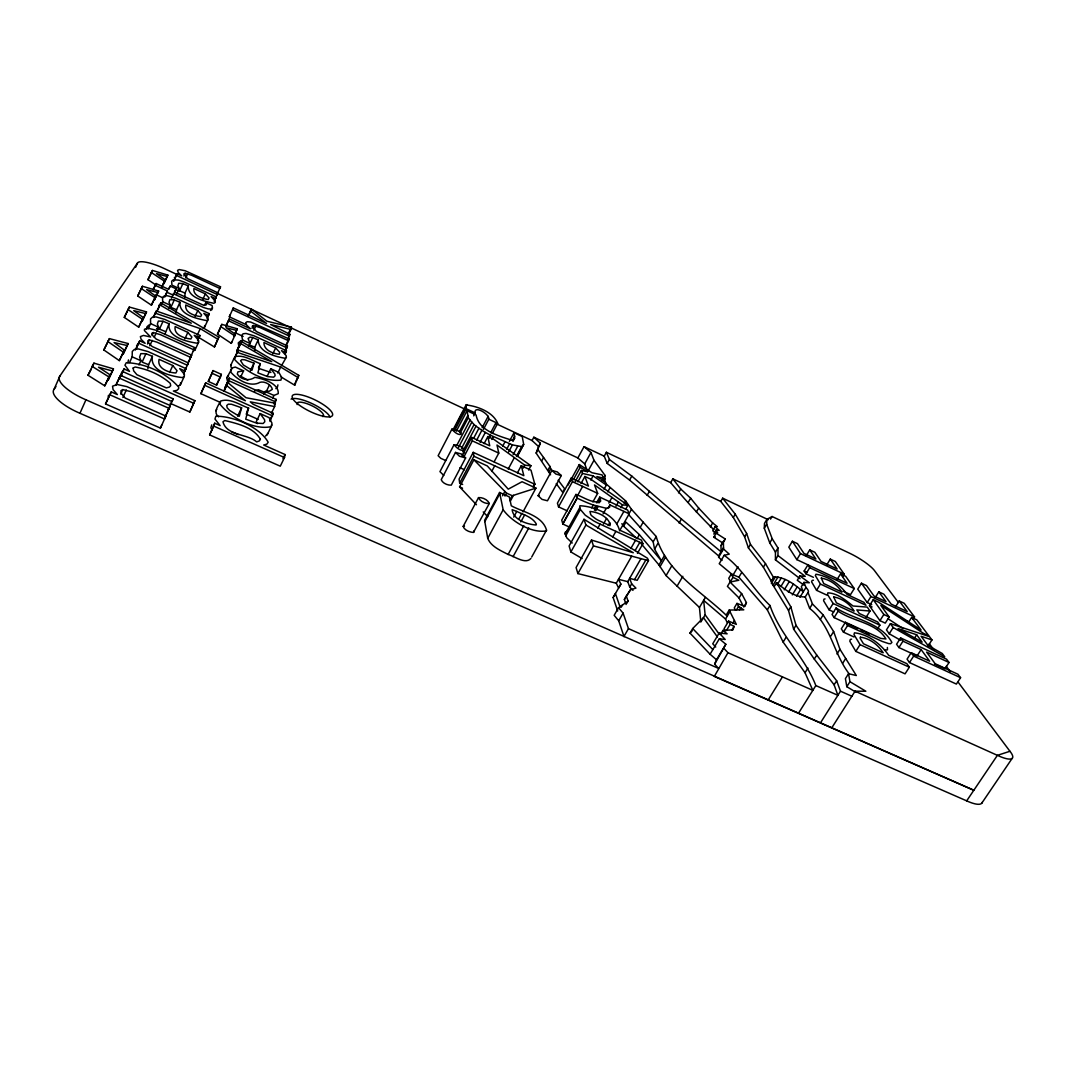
<?xml version="1.0" encoding="UTF-8"?>
<svg xmlns="http://www.w3.org/2000/svg" width="1066" height="1066" viewBox="0 0 1066 1066"><rect width="100%" height="100%" fill="white"/><g stroke="black" fill="none" stroke-linecap="round" stroke-linejoin="round"><path stroke-width="1.5" d="M211.934 308.207L211.934 309.673L210.442 310.473M800.033 578.678L775.422 559.837L775.462 552.148L777.967 547.964L772.224 538.77L766.694 524.232L766.867 519.435L772.077 516.49L849.575 553.214A22.573 4.61 31 0 1 874.546 570.683L898.438 602.557M270.791 368.756L274.868 374.073L275.108 375.778L273.656 377.177L267.793 376.631L257.892 372.847L260.304 363.679C252.349 360.788 243.754 354.378 235.026 356.684L234.333 359.162C245.22 371.474 264.408 382.134 280.944 380.109L281.611 377.257L278.892 372.474L270.791 368.756L267.153 376.351M203.02 328.035L204.605 327.129L208.057 319.68L208.07 318.108L203.806 313.337L208.39 315.469L209.176 313.604L175.943 298.293L167.575 295.775L164.284 295.948L162.525 297.494L162.685 301.758L161.312 304.796M234.347 357.683L230.696 365.425L231.535 368.663M204.605 327.129L204.632 325.543M587.153 470.466L584.714 463.883L577.839 457.954L584.048 446.654L590.964 452.53L593.989 460.285L605.008 475.369L604.822 480.806L605.994 483.791L625.609 500.86L631.498 509.348L656.216 536.518C665.957 572.109 702.174 591.683 727.212 616.175L726.452 614.629L729.184 610.045L743.762 609.845L738.551 606.447L736.966 603.396L734.287 607.873L735.327 609.925M193.292 351.034L194.998 350.008L198.622 342.186L198.662 340.454L194.225 335.31L199.076 337.536L199.942 335.47L164.83 319.44L155.969 316.882L152.438 317.162L150.533 318.907L150.586 323.598L148.187 328.901M517.423 456.181L523.699 444.495L522.233 436.54L514.012 432.703L509.388 441.364M260.144 413.595L264.568 419.724L264.781 421.763L263.142 423.495L256.639 423.162L245.7 419.165L248.618 408.078C239.89 405 230.149 397.831 220.649 401.043L219.823 404.027C230.136 417.366 254.388 430.557 271.19 426.627L271.977 423.175L269.058 417.619L260.144 413.595L256.133 422.016L257.692 423.642M194.998 350.008L195.065 348.249M219.876 402.268C217.584 406.746 213.147 412.742 218.57 416.819M775.462 552.148L769.745 542.9L764.295 528.256L764.495 523.419L766.867 519.435M178.515 385.999L180.421 384.759L184.298 376.365L184.391 374.366L179.688 368.636L184.924 371.008L185.937 368.609L147.974 351.553L138.327 348.928L134.449 349.382L132.277 351.434L132.171 356.817L129.599 362.52M180.421 384.759L180.527 382.734M561.302 475.543L557.305 471.932L551.895 470.439L538.103 495.703L542.034 499.381L547.458 500.78L561.302 475.543L555.892 474.05L551.895 470.439M174.398 277.373L175.037 279.545M209.229 314.257L207.75 316.349M136.555 346.024L137.794 343.932M188.282 285.915C187.456 297.84 204.805 301.305 213.76 303.29L215.252 302.517L215.239 301.065L211.121 296.575L215.519 298.627L216.238 296.908L184.418 282.144L178.662 280.118L173.318 279.772L171.679 281.171L171.906 285.128L179.155 288.5L177.915 285.808L178.715 283.276L182.886 283.609L188.282 285.915L185.018 293.07L184.964 297.521M514.012 432.703L514.572 438.486L512.36 440.418C499.008 435.847 478.9 431.104 476.089 414.954L467.041 410.73L456.355 431.197M168.894 308.287L170.32 305.156L169.014 302.384L169.907 299.626L174.291 299.906L179.941 302.291C178.675 314.91 197.063 318.707 206.484 320.56L208.057 319.68M176.117 312.924L176.556 309.74L179.941 302.291M546.525 530.122L546.418 530.868C531.961 533.586 511.693 521.727 503.165 509.748L499.594 492.465L509.308 496.889L511.28 505.79C522.94 512.173 542.327 515.358 546.525 530.122L531.694 557.025M156.795 331.233L158.661 327.129L157.342 324.117L158.368 321.066L163.031 321.266L169.014 323.744C167.122 337.269 186.883 341.573 196.93 343.185L198.622 342.186M165.083 333.911L169.014 323.744M158.781 307.248L159.127 305.023M108.212 396.819L108.466 395.273M530.908 558.437C525.498 564.74 514.452 556.252 508.122 554.453C500.647 550.522 491.106 546.658 487.708 538.357L484.604 520.341L499.594 492.465M138.926 364.985L140.939 360.588L139.579 357.163L140.819 353.632L145.935 353.699L152.411 356.31C149.507 371.248 171.386 376.391 182.406 377.577L184.298 376.365M284.502 457.554L285.035 454.529L263.688 445.015L266.82 444.162L268.179 442.243C259.398 426.746 233.241 415.993 215.838 416.233L214.972 419.071L220.156 425.64L214.719 423.215L209.629 434.888L280.265 466.188L284.502 457.554L213.786 426.107L214.719 423.215M281.144 377.004L294.736 385.226L298.786 375.365L241.076 341.253L236.852 350.887L241.076 341.253M146.535 329.274L146.961 326.809L148.894 325.023M147.894 368.743L148.6 364.705L152.411 356.31M294.736 385.226L295.162 382.827M127.893 362.76L128.466 359.922M489.307 503.472C487.948 499.807 482.392 497.169 478.527 497.622L463.177 526.377C464.243 530.175 469.653 532.214 473.424 532.44L489.307 503.472C485.456 503.952 479.847 501.286 478.527 497.622M269.991 421.416L273.202 413.315L253.108 404.241L250.27 401.829L274.628 406.559L275.334 403.228L246.006 397.725L227.791 382.574L223.953 390.702M274.322 404.574L276.134 399.417L229.217 378.11L224.633 388.597L229.217 378.11M239.73 345.97L242.542 340.014L241.729 335.484L243.075 333.778L246.033 333.445L253.988 335.79L286.434 350.727L286.008 352.739L281.531 350.661L286.128 355.564L286.354 357.23L281.531 365.571M284.955 352.233L287.447 345.944L256.4 331.539L252.229 326.276L253.335 325.503L259.864 327.502L288.54 340.76L285.821 346.423M288.54 340.76L288.953 338.841L250.55 322.012L247.192 321.705L245.713 322.678L246.646 325.103L250.43 328.768L229.243 318.934L225.845 326.196M288.166 338.988L289.912 334.311L270.604 324.504L290.925 329.501L291.431 327.129L266.966 321.252L251.416 309.073L248.151 316.029M473.89 532.174L473.717 531.081M230.629 369.729L230.936 372.287C237.185 379.456 248.591 386.785 258.132 383.2C262.796 379.869 271.27 384.133 272.323 389.356L269.365 391.182L265.168 391.462L273.935 395.446L278.239 393.66C279.039 383.374 263.249 378.79 254.841 377.337C249.204 381.322 241.209 379.989 237.305 374.046L237.905 371.847L243.594 370.835L235.32 367.064L232.321 367.89L226.885 377.67L227.178 380.242L228.817 382.268M241.609 407.798L239.264 416.273L229.696 410.477L227.191 407.798L226.738 405.533L228.271 404.174L231.469 404.254L241.609 407.798L237.638 416.14M253.988 363.173L252.042 370.182L243.341 364.958L240.583 360.694L241.929 359.602L244.794 359.802L253.988 363.173L250.35 370.835M465.629 457.914L461.658 454.089L455.515 452.424L441.231 479.673C442.35 483.111 447.707 485.51 451.291 485.123L465.629 457.914L459.486 456.248L455.515 452.424M454.036 444.722C463.11 455.955 469.906 447.014 454.036 444.722L439.952 471.638L443.789 475.449M224.233 391.075L227.791 382.574M234.48 358.789L238.224 350.114L271.737 361.64L240.383 343.385M248.751 315.443L251.416 309.073M451.917 429.145C460.779 439.885 467.294 431.53 451.917 429.145L438.126 455.715L440.764 458.3L445.708 460.552M725.107 630.832L724.081 628.687L728.611 621.118L730.183 624.29L734.088 626.382L732.915 629.873L722.948 630.406L720.549 634.403M236.652 330.407L226.125 327.755L235.333 334.258L234.773 335.897L220.929 326.716L221.821 324.37L237.212 328.768L233.88 336.296M220.422 377.071L221.355 374.353L213.067 370.582L208.283 381.401L216.611 385.172L220.422 377.071L212.081 373.287L213.067 370.582M216.611 385.172L217.557 382.414M221.821 324.37L217.477 334.151L231.282 343.345L231.855 341.68M536.171 453.103L540.355 443.269L533.839 437.22L532.054 440.525L538.57 446.587L536.171 453.103L550.562 474.796M220.475 402.482L200.901 393.687L205.711 382.841L245.42 400.763L226.805 385.639M225.832 326.636L229.243 318.934M250.723 311.245L266.567 323.438L233.294 307.914L232.641 309.686L289.512 336.19M200.901 393.687L205.711 382.841M245.766 324.45L229.323 316.802L229.989 315.003M170.134 403.268L189.828 412.036L194.891 400.669L173.385 391.035L176.889 390.409L178.622 388.744L178.715 387.185C166.296 372.807 145.216 363.24 126.281 362.707L124.935 365.225L129.519 371.394L124.042 368.943L119.312 378.856M198.103 337.069L214.439 346.97L218.823 337.149L160.886 302.851L156.915 311.179M189.828 412.036L194.891 400.669M214.439 346.97L218.823 337.149M743.082 605.768L739.018 597.973L727.425 586.38L730.01 582.049L741.643 593.602L746.427 602.636L744.907 606.421L736.966 603.396M714.646 664.118L725.826 644.264L719.35 638.774L710.076 654.231L716.499 659.761L714.646 664.118L718.497 668.382L628.474 628.647L623.104 613.137L618.533 607.713L628.101 601.077L626.315 596.121L630.526 589.698L635.949 588.139L631.672 583.848L629.633 578.385L637.188 580.317L648.501 560.663L647.502 558.251L583.995 519.275L569.111 545.965L570.883 551.948L582.129 558.557M170.32 405.56L165.003 417.299L170.32 405.56L126.854 386.625L117.193 384.493L112.543 386.198L113.076 389.61L117.367 394.593L111.264 391.888L105.534 403.934L160.42 428.106L161.686 425.121M169.108 407.612L167.922 410.397L173.158 398.844L120.485 375.325L115.674 385.412M191.134 355.551L190.188 357.79L194.798 347.636L155.796 330.167L147.868 328.195L144.483 329.287L144.43 330.567L150.612 336.989L143.484 335.43L140.379 336.603L141.098 339.281L145.149 343.305L139.713 340.84L135.329 350.034M217.317 293.71L216.625 295.362L220.515 286.794L185.084 270.724L179.248 269.578L177.569 270.351L178.222 272.483L181.673 275.867L177.103 273.735L173.638 281.038M169.121 408.371L131.664 391.862L122.763 389.583L120.884 390.796L121.564 393.754L125.188 398.058L165.87 416.073L164.63 419.018L109.678 394.713M173.158 398.844L171.999 401.589L119.019 377.964M194.798 347.636L193.879 349.835L160.62 334.737L153.264 332.552L151.838 333.325L152.585 335.444L156.142 339.041L191.627 355.138L186.923 365.505L190.667 357.403L156.809 342.106L149.32 339.894L147.854 340.707L148.694 342.986L152.105 346.463L188.349 362.906L187.35 365.252L138.447 343.105M190.667 357.403L191.627 355.138M220.515 286.794L219.823 288.433L191.68 275.321L185.138 273.229L183.885 273.815L187.509 278.599L217.957 292.844L217.251 294.522L176.21 275.348M982.212 802.352A28.609 7.862 34 0 1 966.675 800.859L79.95 413.275A33.819 11.033 22.8 0 1 54.073 389.317L59.909 375.992L137.514 262.996A25.771 6.249 24.6 0 1 164.617 268.712L176.663 274.348M135.542 267.419L137.514 262.996M112.25 370.915L98.512 367.224L110.011 374.779L104.774 385.852L87.985 375.259L93.941 363.146L113.449 368.849L108.266 379.816L113.449 368.849M91.29 369.103L87.985 375.259M92.622 366.131L93.941 363.146M204.432 305.516L205.765 302.611L212.134 305.569L212.494 308.127L211.108 309.06L208.19 308.9L203.619 307.528L173.505 293.803L172.865 295.002L166.816 292.204L164.804 296.654M127.001 345.504L114.089 342.572L124.336 350.101L119.352 360.628L103.855 349.968L109.412 338.628L128.133 343.545L123.216 353.952L128.133 343.545M109.412 338.628L103.855 349.968M79.95 413.275L85.946 399.803A33.899 10.793 23 0 1 59.909 375.992M145.549 313.564L133.716 310.632L143.257 317.508L138.7 327.169L124.282 317.401L129.332 307.048L146.522 311.885L142.005 321.439L146.522 311.885M129.332 307.048L124.282 317.401M157.755 292.537L146.628 289.619L155.703 296.082L151.412 305.169L137.714 296.002L142.444 286.274L158.634 291.031L154.383 300.026L158.634 291.031M142.444 286.274L137.714 296.002M155.836 284.928L147.947 279.678L152.438 270.444L167.868 275.108L163.831 283.703L167.868 275.108M152.438 270.444L147.947 279.678M104.774 385.852L110.011 374.779M119.352 360.628L124.336 350.101M153.051 289.699L156.089 283.516L168.455 289.259L170.227 286.088L176.17 288.846L174.184 293.23M153.437 289.432L156.089 283.516M138.7 327.169L143.257 317.508M111.264 391.888L105.534 403.934M151.412 305.169L155.703 296.082M117.153 382.734L120.485 375.325M120.751 376.258L124.042 368.943M161.752 286.954L165.19 279.745L156.462 273.616L167.069 276.494M161.912 287.007L165.19 279.745M135.982 349.128L139.713 340.84M153.397 317.028L156.329 311.019L191.307 323.198L159.793 304.809M153.411 317.481L156.329 311.019M157.448 310.459L160.886 302.851M120.724 394.114L122.763 389.583M164.804 296.934L167.482 291.018L155.05 285.248M168.908 289.006L170.227 286.088M173.905 280.824L177.103 273.735M122.896 397.511L126.294 389.996M147.468 343.998L149.32 339.894M152.038 335.23L153.264 332.552M145.935 353.699L142.124 362.094L148.6 364.705M149.76 345.837L152.225 340.387M171.493 298.24L173.505 293.803M154.29 337.069L156.116 333.045M156.569 328.541L159.474 329.101L163.031 321.266M183.872 276.027L185.138 273.229M176.516 294.309L179.155 288.5M174.291 299.906L170.906 307.368L176.556 309.74M177.023 290.205L179.621 290.791L182.886 283.609M185.79 277.946L187.696 273.749M195.051 316.482L197.783 310.552L185.764 304.983C184.471 312.764 194.758 315.896 200.741 316.602L201.621 314.87L197.783 310.552M202.74 299.586L205.352 293.883L193.865 288.513C192.853 295.882 202.58 298.707 208.256 299.533L209.069 297.947L205.352 293.883M184.884 338.881L187.856 332.392L175.17 326.569C173.465 334.897 184.471 338.455 190.881 338.975L191.867 337.043L187.856 332.392M169.601 372.474L172.799 365.531L159.074 359.322C156.715 368.49 168.814 372.767 175.917 372.967L177.036 370.728L172.799 365.531M197.33 334.977L200.261 328.621L155.156 313.137M214.652 300.159L217.957 292.844M214.199 301.465L216.238 296.908M207.031 318.428L209.176 313.604M197.57 340.614L199.942 335.47M184.191 372.101L188.349 362.906M183.645 373.78L185.937 368.609M160.42 428.106L165.87 416.073M217.477 334.151L220.929 326.716M229.323 316.802L233.294 307.914M208.283 381.401L212.081 373.287M233.76 336.096L237.212 328.768M231.282 343.345L235.333 334.258M218.197 381.068L221.355 374.353M234.64 357.736L238.224 350.114M251.976 328.368L253.335 325.503M253.815 330.233L255.84 325.956M248.525 346.397L252.749 337.576L258.225 339.881C258.478 352.353 275.135 356.644 285.062 358.229L286.354 357.23M209.629 434.888L213.786 426.107M240.49 377.364L243.594 370.835M254.841 350.594L254.761 347.196L258.225 339.881M258.492 367.477L260.304 363.679M272.856 353.765L275.641 347.942L263.915 342.506C263.675 350.168 272.963 353.712 279.252 354.245L279.785 352.38L275.641 347.942M246.632 412.222L248.618 408.078M288.14 334.004L291.431 327.129M288.939 333.658L290.925 329.501M288.566 337.109L289.912 334.311M286.248 344.491L288.953 338.841M263.902 394.1L265.207 391.329M285.382 350.248L287.447 345.944M266.313 391.449L269.445 384.933M285.048 353.619L286.434 350.727M277.8 373.047L280.678 367.05L298.373 377.724M272.656 398.084L273.935 395.446M265.541 436.074L267.952 433.276M738.005 566.699L732.982 575.134L719.23 563.701L724.187 555.306C742.749 568.724 753.316 589.725 769.985 605.488C779.979 635.363 804.657 656.549 815.836 685.571L837.889 695.312L834.118 684.825L814.277 659.094L793.637 629.153L788.52 610.498L771.851 583.315L771.264 581.65L773.943 576.999C785.082 576.773 795.129 584.861 803.284 591.83L801.326 586.753L803.977 582.409L809.334 582.782L799.913 575.96L797.288 580.277L804.004 585.154M274.215 403.401L276.134 399.417M271.377 413.262L274.628 406.559M269.911 420.111L273.202 413.315M267.14 434.968L271.99 424.961M295.895 381.335L298.786 375.365M282.93 458.82L285.035 454.529M452.744 430.331L466.082 404.933C477.328 406.186 493.132 411.956 497.675 423.375L492.319 433.489M457.154 423.322L463.19 411.769M464.696 408.891L466.948 404.56M453.716 430.437L465.855 407.185M454.702 430.557L466.122 408.691L466.082 404.933M459.393 431.65L467.867 415.447M460.219 433.062L468.267 417.685L467.041 410.73M456.834 445.308L470.053 420.071L468.267 417.685M473.704 415.86L475.236 412.955C473.344 404.867 489.654 413.728 488.814 419.231L483.471 429.371M458.58 447.347L471.838 422.083M461.485 448.48L474.05 424.561L470.053 420.071M463.43 450.092L476.022 426.147L474.05 424.561M461.831 456.235L471.718 437.446L489.734 445.788L487.842 436.58L493.771 439.325L530.948 465.749L528.629 470.026M463.897 456.861L472.318 440.858L471.718 437.446M473.717 438.113L478.914 428.252L476.022 426.147M482.099 427.786L488.175 416.26M476.675 440.151L481.885 430.278L478.914 428.252M533.306 487.042L534.826 484.257L531.015 470.186L521.287 465.682L523.832 475.663L473.224 452.344L459.113 479.06L459.686 483.125L462.657 484.47M480.126 442.283L485.336 432.41L481.885 430.278M459.686 483.125L473.904 456.235L473.224 452.344M476.462 504.764L459.579 486.842L473.89 459.779L487.295 465.949L508.229 489.161L522.047 481.725L535.945 488.108L522.993 511.907M484.097 443.656L487.842 436.58M490.68 432.729L496.036 422.602M488.481 437.726L489.974 434.915M489.201 438.126L490.693 435.301L512.413 444.895L521.674 446.601L523.699 444.495M491.879 439.472L493.385 436.66M494.158 461.765L498.781 453.103L496.996 445.015L524.805 465.202L530.948 465.749M502.659 446.228L504.898 442.017M491.719 471.452L494.717 465.815M506.577 449.412L509.575 443.802M512.559 440.445L514.878 436.087M513.013 441.404L514.638 438.019M508.669 451.891L512.413 444.895M513.159 454.689L517.65 446.321M508.215 469.067L514.372 457.62M516.464 456.328L521.674 446.601M517.023 456.594L523.313 444.895M176.17 288.846L174.451 292.044L203.126 305.063L206.444 304.783L205.725 302.717M484.83 521.62L499.847 493.691M502.539 495.797L504.884 491.426M504.978 496.05L506.55 493.132L473.89 459.779M517.41 472.891L521.287 465.682M523.246 468.081L524.805 465.202M487.708 538.357L503.165 509.748M538.57 446.587L540.355 443.269M509.908 500.101L512.266 495.73L535.945 488.108M510.334 501.167L513.479 495.344M541.728 460.925L543.567 457.514M513.705 517.103L516.77 511.453C523.553 514.731 532.52 517.063 536.385 524.152L536.105 524.992C527.617 524.379 513.319 520.195 512.133 509.655L516.77 511.453M533.187 486.576L534.692 483.804M518.689 519.235L521.754 513.599M548.097 469.893L549.976 466.455L537.997 449.732M520.834 521.9L524.672 514.851M548.803 472.225L550.682 468.774L549.976 466.455M508.122 554.453L523.832 525.685M513.052 556.679L528.776 527.95M581.05 483.458L584.928 476.449L588.419 486.069L571.229 478.088L557.425 503.165L558.544 506.87L567.272 510.867M567.885 485.243L579.264 464.563L591.923 472.704L602.103 474.903L603.356 478.088L596.88 476.569L604.995 481.526L606.381 485.057L604.049 489.227M573.375 479.7L580.237 467.241L579.264 464.563M558.544 506.87L572.442 481.659L571.229 478.088M584.714 463.883L590.964 452.53M575.24 481.552L581.383 470.426L587.393 471.718L580.237 467.241M577.852 481.819L582.489 473.424L581.383 470.426M587.633 471.785L593.989 460.285M596.52 502.859L599.732 497.116L600.558 501.446C592.203 503.778 583.755 497.116 575.96 494.437L561.729 520.155L562.888 524.032A46.584 12.605 28.9 0 0 568.418 526.604M577.092 496.436L582.649 486.389M562.795 523.712L577.119 497.849M562.888 524.032L577.212 498.155L575.96 494.437M590.817 480.073L593.136 475.902L606.381 485.057M722.042 560.37L718.631 557.278L718.617 555.919L629.566 480.06L607.22 463.444L604.222 456.168L606.381 452.277L670.674 482.645C684.359 498.875 698.63 514.851 713.847 529.709M572.229 543.02L566.779 537.824L565.127 533.986L579.717 507.722L579.904 505.764C594.268 506.27 615.349 514.758 619.373 529.989L641.412 540.102L642.931 543.74L637.441 553.321M565.74 535.785L580.37 509.455L579.717 507.722M607.22 463.444L609.406 459.513L606.381 452.277M166.816 292.204L167.482 291.018M601.824 480.833L605.008 475.369M603.503 481.206L604.955 478.581M592.896 501.926L597.666 493.358L594.508 484.923L622.504 504.938L627.914 505.244L625.555 509.428M591.723 507.882L593.322 505.017L606.647 508.389L609.552 507.363L609.885 504.911L629.207 513.839L619.573 530.841M594.175 508.709L595.761 505.857M597.813 502.766L600.225 498.448M570.883 551.948L585.927 525.032L583.995 519.275M594.442 510.268L596.747 506.15M599.052 502.859L600.664 499.981M595.801 510.694L598.106 506.577M607.753 491.852L609.885 488.028M608.833 503.085L612.004 497.422M603.156 513.839L606.221 508.375M608.273 507.789L609.885 504.911M597.746 528.283L600.091 524.112L642.931 543.74M585.927 525.032L633.297 552.748L591.51 540.062L576.08 567.538L577.892 573.588L616.255 583.222L618.626 588.019L620.878 584.088L618.493 579.318L627.741 581.663L629.779 587.153L632.977 590.377M603.409 524.072L606.541 518.502M629.566 480.06L631.792 476.102L609.406 459.513M577.892 573.588L593.469 545.899L591.51 540.062M616.028 506.203L618.4 502.006M608.233 525.511L609.805 522.713M620.932 507.749L622.504 504.938M624.17 503.418L625.609 500.86M616.681 524.152L623.903 511.387M612.697 536.984L615.895 531.348M631.498 509.348L628.567 514.518L653.178 541.821L654.577 549.203L661.4 560.783L639.373 534.599L625.915 522.113L623.61 526.178L637.028 538.703L639.373 534.599M647.142 495.33L649.407 491.346M640.186 527.404L643.171 522.18M630.792 548.564L635.496 540.329M670.674 482.645L672.846 478.847L720.763 501.42L733.315 517.463L744.628 536.878L748.399 547.857L763.376 567.179L771.451 581.276M616.255 583.222L631.725 556.159M635.123 550.549L639.84 542.314M617.68 610.978L613.123 597.546L615.415 593.535L620.039 606.9M627.741 581.663L640.959 558.637M678.522 492.892L680.734 489.041L672.846 478.847M653.178 541.821L656.216 536.518M629.779 587.153L631.672 583.848M634.537 579.638L645.863 559.956M618.533 607.713L614.163 615.309L618.693 620.772L624.05 636.668M626.128 604.489L624.37 599.505L626.315 596.121M630.526 589.698L624.37 599.505M621.212 607.234L622.531 604.942M654.577 549.203L657.655 543.847M626.795 603.356L628.101 601.077M613.123 597.546L620.878 584.088M618.693 620.772L623.104 613.137M688.396 502.059L690.635 498.182L680.734 489.041M679.069 523.073L681.414 519.009L631.792 476.102M700.828 622.104L699.443 607.46L666.09 575.613L658.975 564.98L664.544 555.359M659.987 566.726L665.57 557.078M623.97 636.415L628.474 628.647M696.378 511.986L698.656 508.069L690.635 498.182M666.09 575.613L671.753 565.873M720.763 501.42L722.655 498.182L768.266 519.715M710.342 526.91L712.661 522.94L698.656 508.069M677.097 586.113L682.826 576.306M712.661 522.94L717.338 526.657L715.086 526.751L712.754 530.735L714.78 532.587M713.794 534.066L716.152 530.055L719.177 530.415L715.086 526.751M716.152 533.187L725.213 538.97L722.828 543.007L713.78 537.224L716.152 533.187L717.658 532.813L716.152 530.055M733.315 517.463L735.26 514.158L722.655 498.182M681.414 519.009L721.069 551.775L721.002 545.539L725.213 538.97M718.617 555.919L723.494 547.644M718.631 557.278L723.521 548.99L723.401 541.461M699.443 607.46L705.319 597.52M744.628 536.878L746.64 533.48L735.26 514.158M710.076 654.231L689.995 633.084L692.7 628.527L703.467 617.667L717.418 636.962M701.481 620.985L705.146 614.829L703.653 600.358L725.506 619.026L727.385 622.89M731.276 574.054L728.744 578.332L730.437 581.583L732.995 577.292L731.276 574.054L738.885 577.199L767.333 609.859L783.137 642.092L805.043 672.739L812.838 690.355L727.958 652.712L724.054 648.488M748.399 547.857L750.451 544.393L746.64 533.48M764.295 528.256L766.694 524.232M770.518 519.102L772.077 516.49M738.885 577.199L741.416 572.948M769.745 542.9L772.224 538.77M725.506 619.026L729.957 611.591M739.018 597.973L741.643 593.602M722.948 630.406L727.145 633.844L719.19 633.044L712.754 643.784L715.739 647.035M736.526 609.819L738.551 606.447M763.376 567.179L765.495 563.648L750.451 544.393M726.372 630.632L730.183 624.29M739.458 609.725L740.803 607.473M732.915 623.037L734.421 620.532M743.762 607.06L746.427 602.636M731.809 630.179L734.088 626.382M775.422 559.837L777.98 555.586L777.967 547.964M716.499 659.761L725.826 644.264M806.176 555.772L809.747 549.883L815.89 559.01L803.924 553.374L797.501 543.66L792.398 541.248L788.827 547.164L796.835 559.623L847.07 583.275L840.554 573.894L836.877 579.864M727.958 652.712L714.313 676.417L973.831 790.266L85.946 399.803M771.451 581.117L773.943 576.999M771.371 583.475L775.515 576.626M773.063 585.154L778.02 576.946M774.369 586.327L776.554 582.702C784.576 589.338 794.41 597.28 805.23 596.92L808.041 592.469L812.425 603.916L823.139 614.895L833.639 631.565L839.955 649.274L856.318 675.524L848.536 673.712L845.418 678.629L846.804 686.704L856.065 692.26M777.167 584.768L781.298 577.945M796.835 559.623L800.486 553.614L792.398 541.248M780.992 586.353L785.122 579.544M767.333 609.859L769.985 605.488M784.283 589.804L789.253 581.636M788.427 592.243L793.397 584.075M813.398 577.306L805.976 573.841L804.164 571.03L807.881 564.927L809.707 567.712L854.279 588.565L850.508 594.615L843.086 591.15M792.318 594.895L797.301 586.726M805.976 573.841L809.707 567.712M796.515 596.2L800.686 589.378M788.52 610.498L790.799 606.767L776.554 582.702M799.94 597.306L805.963 587.446L803.977 582.409M826.696 564.967L830.281 559.117L835.318 561.489L844.179 574.148L842.713 576.519M783.137 642.092L785.935 637.548M826.856 595.108L816.569 590.324L820.42 584.061L815.343 575.6L815.943 574.241C828.202 576.08 840.061 584.195 847.07 594.455L863.9 602.303L865.992 605.301L820.42 584.061M793.637 629.153L795.996 625.316L790.799 606.767M849.162 673.832C833.319 653.391 831.027 624.982 809.654 608.42L812.425 603.916M768.24 699.856L782.404 676.95M820.327 619.439L823.139 614.895M833.679 611.991L829.148 609.899L833.119 603.489L827.482 594.402L827.869 592.843C837.396 593.202 845.764 600.251 852.987 605.994L867.244 607.1L870.016 611.045L866.098 617.267M853.986 636.975L843.459 632.138L841.314 628.82L845.418 622.264L847.577 625.555L882.315 641.466L888.644 643.597L890.603 643.731L891.896 642.412C880.969 622.384 853.533 619.306 836.064 607.98L832.066 614.429L834.118 617.614L857.89 628.567M834.118 617.614L838.143 611.138L836.064 607.98M805.043 672.739L807.961 668.049M814.277 659.094L816.743 655.124L795.996 625.316M875.119 597.746L878.824 591.843L886.019 601.664L874.08 596.081L866.525 585.607L861.435 583.209L857.744 589.138L867.204 602.557L871.708 604.662M830.747 636.202L833.639 631.565M843.459 632.138L847.577 625.555M867.204 602.557L870.975 596.534L861.435 583.209M798.607 713.061L815.836 685.571M836.983 654.031L839.955 649.274M911.63 617.454L916.76 619.852L928.859 635.829L923.383 633.284L880.836 605.435L889.151 616.974L885.26 623.117L879.956 620.652L869.443 605.741L873.241 599.692L878.544 602.17L921.117 630.059L911.63 617.454L908.578 622.238M842.673 663.292L845.698 658.482M834.118 684.825L836.663 680.774L816.743 655.124M855.825 651.379L860.062 644.65L853.973 634.563L854.466 632.831C868.11 634.23 881.036 644.024 888.671 655.323L906.846 663.652L909.338 667.209L905.061 673.845L855.825 651.379L849.802 641.212L850.308 639.453L851.601 639.16M879.956 620.652L883.847 614.496L873.241 599.692M877.491 628.953L879.89 625.156L877.678 621.984L859.249 613.443L856.837 609.899L870.016 611.045M820.62 722.628L840.488 691.194L836.663 680.774M895.507 606.82L899.211 600.957L904.235 603.316L914.535 616.921L913.016 619.306M846.804 686.704L849.962 681.72L848.536 673.712M215.892 410.703L216.678 409.451M928.02 646.036L931.964 639.92L929.459 636.615L890.403 623.65L886.459 629.873L889.204 633.777L900.65 640.28M889.204 633.777L893.175 627.514L890.403 623.65M831.946 727.558L855.065 691.194L865.845 691.234L849.962 681.72M900.623 637.921L896.586 644.25L898.905 647.542L917.066 655.91L921.131 649.58L902.955 641.186L900.623 637.921L946.528 659.161L949.046 662.492L944.969 668.768L934.482 663.931M898.905 647.542L902.955 641.186M914.295 638.481L916.667 634.776L898.025 628.527L922.13 642.145L916.667 634.776M921.131 649.58L929.645 661.2L911.203 652.698L907.073 659.134L909.485 662.559L956.389 684.079L960.573 677.71L957.948 674.245L935.175 663.745L926.594 652.112L949.046 662.492M909.485 662.559L913.642 656.096L911.203 652.698M230.696 365.425L231.389 364.412M966.675 800.859L997.39 755.341A28.889 7.062 33.4 0 0 1009.955 751.277L958.187 682.227M981.679 803.311L1012.22 758.272M54.073 389.317L55.925 386.585M721.002 545.539L722.828 543.007M211.748 424.881L210.868 427.759L211.894 429.785M226.885 377.67L228.604 375.778M689.995 633.084L692.167 630.885M122.377 371.381L121.004 373.939L121.817 375.818M254.361 391.075L258.292 389.69L265.687 392.754M275.827 388.624L277.253 387.771L277.933 384.866M538.103 495.703L539.116 495.49M463.177 526.377L464.47 526.071M1009.955 751.277L997.39 755.341L855.065 691.194M240.836 340.787L238.251 342.879L239.037 347.463M566.846 531.281L565.02 532.467L565.127 533.986M713.78 537.224L715.286 536.851M724.187 555.306L729.224 554.12L723.521 548.99M825.071 598.905L823.978 599.159L823.578 600.744L829.148 609.899M730.01 582.049L738.818 580.264L732.995 577.292M813.438 580.25L812.172 580.41L811.559 581.783L816.569 590.324M884.513 650.1L887.485 649.794L887.365 647.448M799.913 575.96L805.243 576.373L777.98 555.586M719.35 638.774L725.2 639.507L719.19 633.044M252.749 337.576L250.19 337.069L248.111 338.442L249.924 343.425L242.542 340.014M582.489 473.424L593.136 475.902M593.469 545.899L648.501 560.663M258.558 368.33L270.897 372.474M931.964 639.92L921.104 636.269L927.94 645.423L942.237 653.498L944.756 656.816L893.175 627.514M237.478 352.42L280.678 367.05M728.611 621.118L736.353 624.396L729.184 610.045M593.322 505.017L590.777 504.098A46.824 11.833 28.9 0 1 577.212 498.155M159.474 329.101L165.443 331.566M249.284 344.904L254.761 347.196M179.621 290.791L185.018 293.07M231.895 431.97L238.371 434.622M840.488 691.194L851.867 696.231M122.617 371.514L193.879 403.374M204.792 385.346L272.643 415.953M132.171 356.817L140.859 360.721M246.086 413.994L258.132 419.404M228.444 380.522L275.614 401.909M459.579 486.842L462.551 488.188M150.586 323.598L158.607 327.262M459.992 467.707L464.39 469.72M506.55 493.132L512.266 495.73M860.062 644.65L909.338 667.209M845.418 622.264L880.822 638.427L885.913 638.947C876.425 622.597 852.347 621.398 838.143 611.138M860.848 629.939L863.82 631.312M913.642 656.096L960.573 677.71M473.904 456.235L534.826 484.257M833.119 603.489L879.89 625.156M599.732 497.116L627.634 510.041L629.207 513.839M472.318 440.858L498.781 453.103M155.863 294.576L162.765 297.774M235.639 332.952L243.128 336.416M162.685 301.758L170.267 305.262M228.55 320.799L287.034 347.929M572.442 481.659L597.666 493.358M804.164 571.03L807.175 572.429M903.235 619.373L909.245 622.171M869.443 605.741L872.095 606.98M883.847 614.496L889.151 616.974M584.928 476.449L590.577 479.074L627.914 505.244M870.975 596.534L914.535 616.921M488.814 419.231L497.675 423.375M466.122 408.691L475.236 412.955M217.317 293.363L464.283 408.838M495.917 423.628L532.054 440.525M809.747 549.883L814.837 552.281L821.047 561.436L837.156 569.017L830.281 559.117M584.048 446.654L604.222 456.168M800.486 553.614L844.179 574.148M840.554 573.894L845.698 576.32L854.279 588.565M878.824 591.843L883.887 594.228L891.149 604.076L907.219 611.604L899.211 600.957M533.839 437.22L577.839 457.954M865.192 631.978L869.323 633.99M247.792 380.202L240.503 376.098M485.336 432.41L490.693 435.301M200.261 328.621L217.997 339.348M91.969 366.264L108.799 376.858M887.978 618.693L903.035 628.594M151.199 272.403L164.377 281.131M141.085 288.42L154.823 297.587M127.827 309.446L142.284 319.187M107.653 341.413L123.203 352.06M462.684 451.504L464.603 452.903M805.963 587.446L806.016 587.499A18.682 4.397 31 0 1 808.041 592.469M692.7 628.527L712.848 649.607M483.231 511.933L487.735 516.717M641.212 543.7L658.975 564.98M558.171 480.18L564.62 488.734L562.675 492.265L556.252 483.671M929.312 643.717L934.282 650.367M946.235 666.303L950.219 671.607M705.146 614.829L719.15 634.07M621.851 523.699L623.61 526.178M550.682 468.774L552.455 471.332M765.495 563.648L773.623 577.679M580.37 509.455L585.261 515.184L593.242 520.621A19.734 5.21 29.2 0 0 600.091 524.112M805.23 596.92L809.654 608.42M297.174 404.574A14.644 4.157 26 0 1 311.419 405.506A14.644 4.157 26 0 1 322.811 416.606M291.111 399.137A22.333 6.343 26 0 1 311.285 403.228A22.333 6.343 26 0 1 330.087 416.886M133.13 368.05L133.663 370.875L136.914 374.712L166.323 387.877L169.361 387.118L170.707 385.705L170.267 383.374C160.739 374.766 147.761 369.316 135.195 367.01L133.13 368.05M610.165 524.365L609.965 525.671L598.466 520.395A9.434 2.492 29.3 0 1 595.854 518.929L591.75 515.797A8.288 2.185 29.3 0 1 590.724 514.492L589.938 511.44C597.626 512.053 607.9 516.397 610.165 524.365M860.409 637.175L860.209 638.401L863.447 643.757L883.114 652.778C878.264 644.863 869.603 638.268 860.409 637.175M833.625 596.907L836.45 602.876L854.093 611.058C849.829 603.742 841.82 598.319 833.625 596.907M821.313 578.105L823.725 583.568L841.913 592.056C837.503 584.874 829.535 579.464 821.313 578.105M260.397 439.299L259.371 440.911L256.679 441.897C247.605 433.795 226.285 435.701 222.981 421.763L224.739 420.537C237.105 423.415 253.935 427.546 260.397 439.299M297.627 403.867A22.359 6.289 26 0 0 331.819 416.193A22.359 6.289 26 0 0 307.741 396.832A22.359 6.289 26 0 0 297.627 403.867"/></g></svg>
